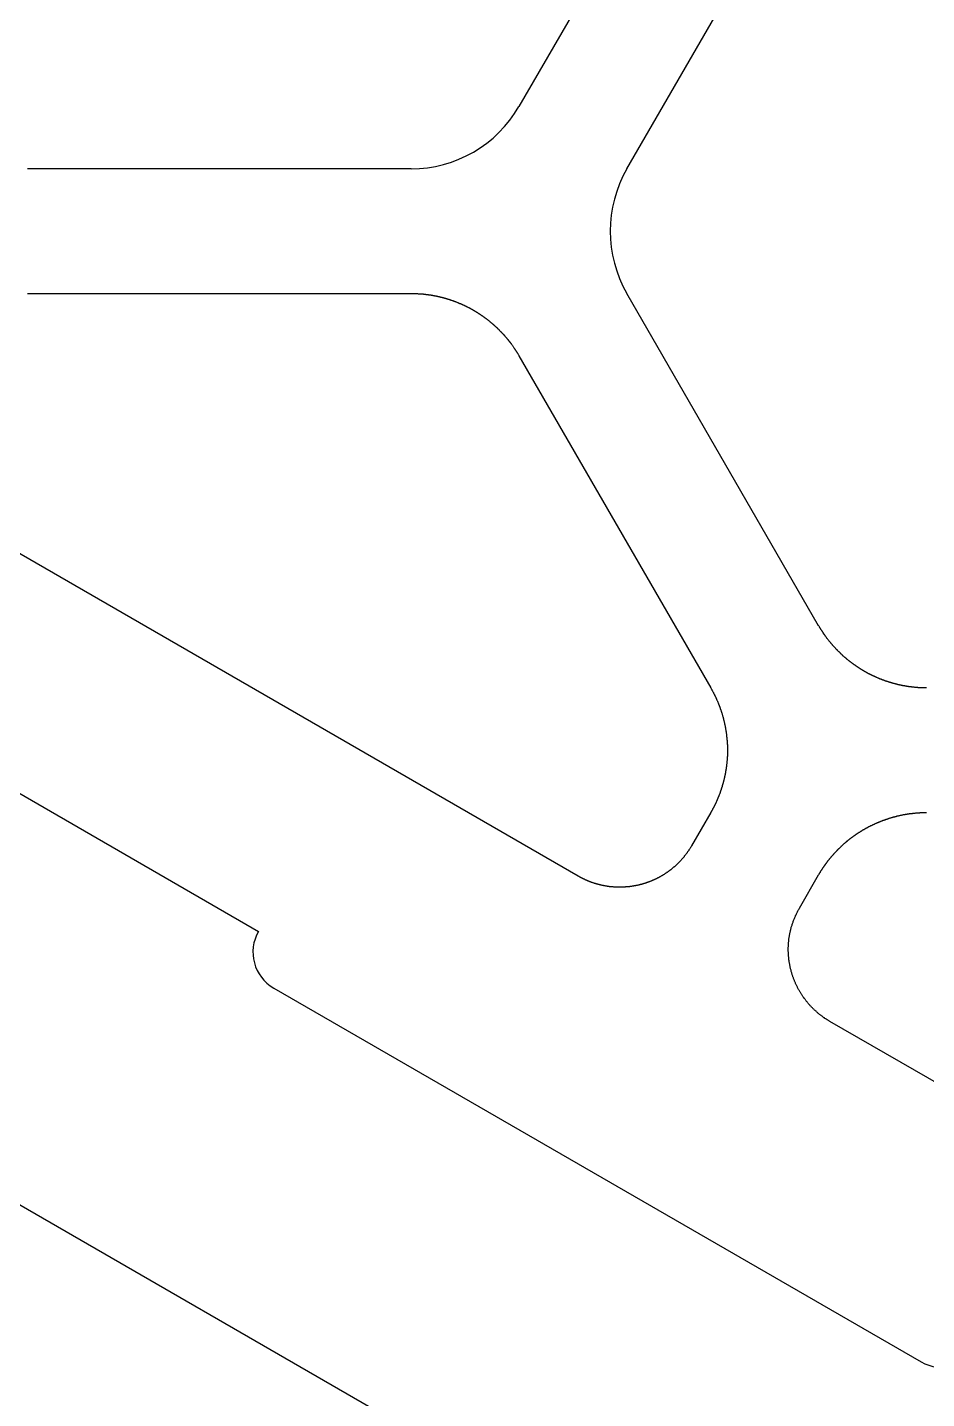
# Model space of a CAD drawing. Extents: x 442 to 745, y 5 to 355.
# Drawn here: x 685.92 to 694.83, y 257.6 to 271.19 of the extents above; entities that cross this region are included whole.
import ezdxf

# ---------------------------------------------------------------- set-up
doc = ezdxf.new("R2010")
doc.units = 0
doc.layers.add('VISIBLE__ANSI_', color=7, linetype='CONTINUOUS')

msp = doc.modelspace()

# ---------------------------------------------------------------- linework, layer by layer
at = {"layer": 'VISIBLE__ANSI_'}
for p, q in [((692.692, 273.703), (690.79, 270.409)), ((691.86, 269.792), (693.761, 273.086)), ((689.72, 269.792), (685.916, 269.792)), ((685.916, 268.556), (689.72, 268.556)), ((693.761, 265.262), (691.86, 268.556)), ((690.79, 267.939), (692.692, 264.645)), ((691.376, 262.779), (684.958, 266.484)), ((682.395, 265.587), (688.208, 262.231)), ((692.692, 263.409), (692.501, 263.08)), ((693.571, 262.462), (693.761, 262.792)), ((690.757, 256.678), (680.523, 262.587)), ((688.358, 261.668), (694.777, 257.963)), ((696.939, 259.567), (693.873, 261.337))]:
    msp.add_line(p, q, dxfattribs=at)
for points in [[(689.72, 268.556, 0), (689.724, 268.556, 0), (689.728, 268.556, 0), (689.732, 268.556, 0), (689.736, 268.556, 0), (689.74, 268.556, 0), (689.744, 268.556, 0), (689.749, 268.556, 0), (689.753, 268.556, 0), (689.757, 268.556, 0), (689.761, 268.556, 0), (689.765, 268.555, 0), (689.769, 268.555, 0), (689.773, 268.555, 0), (689.777, 268.555, 0), (689.781, 268.555, 0), (689.785, 268.555, 0), (689.79, 268.554, 0), (689.794, 268.554, 0), (689.798, 268.554, 0), (689.802, 268.554, 0), (689.806, 268.553, 0), (689.81, 268.553, 0), (689.814, 268.553, 0), (689.818, 268.552, 0), (689.822, 268.552, 0), (689.826, 268.552, 0), (689.831, 268.551, 0), (689.835, 268.551, 0), (689.839, 268.551, 0), (689.843, 268.55, 0), (689.847, 268.55, 0), (689.851, 268.549, 0), (689.855, 268.549, 0), (689.859, 268.548, 0), (689.863, 268.548, 0), (689.867, 268.547, 0), (689.871, 268.547, 0), (689.875, 268.546, 0), (689.88, 268.546, 0), (689.884, 268.545, 0), (689.888, 268.545, 0), (689.892, 268.544, 0), (689.896, 268.544, 0), (689.9, 268.543, 0), (689.904, 268.543, 0), (689.908, 268.542, 0), (689.912, 268.541, 0), (689.916, 268.541, 0), (689.92, 268.54, 0), (689.924, 268.539, 0), (689.928, 268.539, 0), (689.932, 268.538, 0), (689.936, 268.537, 0), (689.94, 268.536, 0), (689.945, 268.536, 0), (689.949, 268.535, 0), (689.953, 268.534, 0), (689.957, 268.533, 0), (689.961, 268.533, 0), (689.965, 268.532, 0), (689.969, 268.531, 0), (689.973, 268.53, 0), (689.977, 268.529, 0), (689.981, 268.528, 0), (689.985, 268.527, 0), (689.989, 268.527, 0), (689.993, 268.526, 0), (689.997, 268.525, 0), (690.001, 268.524, 0), (690.005, 268.523, 0), (690.009, 268.522, 0), (690.013, 268.521, 0), (690.017, 268.52, 0), (690.021, 268.519, 0), (690.025, 268.518, 0), (690.029, 268.517, 0), (690.033, 268.516, 0), (690.037, 268.515, 0), (690.04, 268.514, 0), (690.044, 268.513, 0), (690.048, 268.512, 0), (690.052, 268.51, 0), (690.056, 268.509, 0), (690.06, 268.508, 0), (690.064, 268.507, 0), (690.068, 268.506, 0), (690.072, 268.505, 0), (690.076, 268.504, 0), (690.08, 268.502, 0), (690.084, 268.501, 0), (690.088, 268.5, 0), (690.091, 268.499, 0), (690.095, 268.498, 0), (690.099, 268.496, 0), (690.103, 268.495, 0), (690.107, 268.494, 0), (690.111, 268.492, 0), (690.115, 268.491, 0), (690.118, 268.49, 0), (690.122, 268.489, 0), (690.126, 268.487, 0), (690.13, 268.486, 0), (690.134, 268.485, 0), (690.138, 268.483, 0), (690.141, 268.482, 0), (690.145, 268.48, 0), (690.149, 268.479, 0), (690.153, 268.478, 0), (690.157, 268.476, 0), (690.16, 268.475, 0), (690.164, 268.473, 0), (690.168, 268.472, 0), (690.172, 268.47, 0), (690.175, 268.469, 0), (690.179, 268.467, 0), (690.183, 268.466, 0), (690.187, 268.464, 0), (690.19, 268.463, 0), (690.194, 268.461, 0), (690.198, 268.46, 0), (690.201, 268.458, 0), (690.205, 268.457, 0), (690.209, 268.455, 0), (690.213, 268.454, 0), (690.216, 268.452, 0), (690.22, 268.45, 0), (690.224, 268.449, 0), (690.227, 268.447, 0), (690.231, 268.446, 0), (690.234, 268.444, 0), (690.238, 268.442, 0), (690.242, 268.441, 0), (690.245, 268.439, 0), (690.249, 268.437, 0), (690.252, 268.435, 0), (690.256, 268.434, 0), (690.26, 268.432, 0), (690.263, 268.43, 0), (690.267, 268.429, 0), (690.27, 268.427, 0), (690.274, 268.425, 0), (690.277, 268.423, 0), (690.281, 268.422, 0), (690.284, 268.42, 0), (690.288, 268.418, 0), (690.291, 268.416, 0), (690.295, 268.414, 0), (690.298, 268.413, 0), (690.302, 268.411, 0), (690.305, 268.409, 0), (690.309, 268.407, 0), (690.312, 268.405, 0), (690.316, 268.403, 0), (690.319, 268.401, 0), (690.322, 268.399, 0), (690.326, 268.398, 0), (690.329, 268.396, 0), (690.333, 268.394, 0), (690.336, 268.392, 0), (690.339, 268.39, 0), (690.343, 268.388, 0), (690.346, 268.386, 0), (690.349, 268.384, 0), (690.353, 268.382, 0), (690.356, 268.38, 0), (690.359, 268.378, 0), (690.363, 268.376, 0), (690.366, 268.374, 0), (690.369, 268.372, 0), (690.373, 268.37, 0), (690.376, 268.368, 0), (690.379, 268.366, 0), (690.383, 268.363, 0), (690.386, 268.361, 0), (690.389, 268.359, 0), (690.392, 268.357, 0), (690.396, 268.355, 0), (690.399, 268.353, 0), (690.402, 268.351, 0), (690.406, 268.348, 0), (690.409, 268.346, 0), (690.412, 268.344, 0), (690.416, 268.342, 0), (690.419, 268.339, 0), (690.422, 268.337, 0), (690.425, 268.335, 0), (690.429, 268.333, 0), (690.432, 268.33, 0), (690.435, 268.328, 0), (690.438, 268.326, 0), (690.442, 268.323, 0), (690.445, 268.321, 0), (690.448, 268.319, 0), (690.451, 268.316, 0), (690.454, 268.314, 0), (690.458, 268.312, 0), (690.461, 268.309, 0), (690.464, 268.307, 0), (690.467, 268.304, 0), (690.47, 268.302, 0), (690.474, 268.299, 0), (690.477, 268.297, 0), (690.48, 268.294, 0), (690.483, 268.292, 0), (690.486, 268.289, 0), (690.489, 268.287, 0), (690.493, 268.284, 0), (690.496, 268.282, 0), (690.499, 268.279, 0), (690.502, 268.277, 0), (690.505, 268.274, 0), (690.508, 268.272, 0), (690.511, 268.269, 0), (690.514, 268.266, 0), (690.518, 268.264, 0), (690.521, 268.261, 0), (690.524, 268.259, 0), (690.527, 268.256, 0), (690.53, 268.253, 0), (690.533, 268.251, 0), (690.536, 268.248, 0), (690.539, 268.245, 0), (690.542, 268.243, 0), (690.545, 268.24, 0), (690.548, 268.237, 0), (690.551, 268.234, 0), (690.554, 268.232, 0), (690.557, 268.229, 0), (690.56, 268.226, 0), (690.563, 268.223, 0), (690.566, 268.221, 0), (690.569, 268.218, 0), (690.572, 268.215, 0), (690.575, 268.212, 0), (690.578, 268.209, 0), (690.581, 268.206, 0), (690.584, 268.204, 0), (690.587, 268.201, 0), (690.59, 268.198, 0), (690.593, 268.195, 0), (690.595, 268.192, 0), (690.598, 268.189, 0), (690.601, 268.186, 0), (690.604, 268.183, 0), (690.607, 268.18, 0), (690.61, 268.177, 0), (690.613, 268.175, 0), (690.615, 268.172, 0), (690.618, 268.169, 0), (690.621, 268.166, 0), (690.624, 268.163, 0), (690.627, 268.16, 0), (690.63, 268.157, 0), (690.632, 268.154, 0), (690.635, 268.151, 0), (690.638, 268.148, 0), (690.641, 268.144, 0), (690.643, 268.141, 0), (690.646, 268.138, 0), (690.649, 268.135, 0), (690.651, 268.132, 0), (690.654, 268.129, 0), (690.657, 268.126, 0), (690.66, 268.123, 0), (690.662, 268.12, 0), (690.665, 268.117, 0), (690.668, 268.113, 0), (690.67, 268.11, 0), (690.673, 268.107, 0), (690.675, 268.104, 0), (690.678, 268.101, 0), (690.681, 268.098, 0), (690.683, 268.094, 0), (690.686, 268.091, 0), (690.688, 268.088, 0), (690.691, 268.085, 0), (690.693, 268.081, 0), (690.696, 268.078, 0), (690.698, 268.075, 0), (690.701, 268.072, 0), (690.703, 268.068, 0), (690.706, 268.065, 0), (690.708, 268.062, 0), (690.711, 268.059, 0), (690.713, 268.055, 0), (690.716, 268.052, 0), (690.718, 268.049, 0), (690.721, 268.045, 0), (690.723, 268.042, 0), (690.725, 268.039, 0), (690.728, 268.035, 0), (690.73, 268.032, 0), (690.732, 268.029, 0), (690.735, 268.025, 0), (690.737, 268.022, 0), (690.739, 268.018, 0), (690.742, 268.015, 0), (690.744, 268.012, 0), (690.746, 268.008, 0), (690.749, 268.005, 0), (690.751, 268.001, 0), (690.753, 267.998, 0), (690.755, 267.995, 0), (690.758, 267.991, 0), (690.76, 267.988, 0), (690.762, 267.984, 0), (690.764, 267.981, 0), (690.766, 267.977, 0), (690.769, 267.974, 0), (690.771, 267.97, 0), (690.773, 267.967, 0), (690.775, 267.963, 0), (690.777, 267.96, 0), (690.779, 267.956, 0), (690.781, 267.953, 0), (690.784, 267.949, 0), (690.786, 267.946, 0), (690.788, 267.942, 0), (690.79, 267.939, 0)], [(694.831, 264.645, 0), (694.827, 264.645, 0), (694.823, 264.645, 0), (694.819, 264.645, 0), (694.815, 264.645, 0), (694.811, 264.645, 0), (694.807, 264.645, 0), (694.803, 264.645, 0), (694.798, 264.645, 0), (694.794, 264.645, 0), (694.79, 264.645, 0), (694.786, 264.645, 0), (694.782, 264.646, 0), (694.778, 264.646, 0), (694.774, 264.646, 0), (694.77, 264.646, 0), (694.766, 264.646, 0), (694.762, 264.647, 0), (694.758, 264.647, 0), (694.754, 264.647, 0), (694.749, 264.647, 0), (694.745, 264.648, 0), (694.741, 264.648, 0), (694.737, 264.648, 0), (694.733, 264.648, 0), (694.729, 264.649, 0), (694.725, 264.649, 0), (694.721, 264.65, 0), (694.717, 264.65, 0), (694.713, 264.65, 0), (694.709, 264.651, 0), (694.705, 264.651, 0), (694.7, 264.652, 0), (694.696, 264.652, 0), (694.692, 264.652, 0), (694.688, 264.653, 0), (694.684, 264.653, 0), (694.68, 264.654, 0), (694.676, 264.654, 0), (694.672, 264.655, 0), (694.668, 264.655, 0), (694.664, 264.656, 0), (694.66, 264.657, 0), (694.656, 264.657, 0), (694.652, 264.658, 0), (694.648, 264.658, 0), (694.644, 264.659, 0), (694.639, 264.66, 0), (694.635, 264.66, 0), (694.631, 264.661, 0), (694.627, 264.662, 0), (694.623, 264.662, 0), (694.619, 264.663, 0), (694.615, 264.664, 0), (694.611, 264.664, 0), (694.607, 264.665, 0), (694.603, 264.666, 0), (694.599, 264.667, 0), (694.595, 264.667, 0), (694.591, 264.668, 0), (694.587, 264.669, 0), (694.583, 264.67, 0), (694.579, 264.671, 0), (694.575, 264.672, 0), (694.571, 264.672, 0), (694.567, 264.673, 0), (694.563, 264.674, 0), (694.559, 264.675, 0), (694.555, 264.676, 0), (694.551, 264.677, 0), (694.547, 264.678, 0), (694.543, 264.679, 0), (694.539, 264.68, 0), (694.535, 264.681, 0), (694.531, 264.682, 0), (694.527, 264.683, 0), (694.523, 264.684, 0), (694.519, 264.685, 0), (694.515, 264.686, 0), (694.511, 264.687, 0), (694.507, 264.688, 0), (694.503, 264.689, 0), (694.499, 264.69, 0), (694.495, 264.691, 0), (694.491, 264.692, 0), (694.488, 264.694, 0), (694.484, 264.695, 0), (694.48, 264.696, 0), (694.476, 264.697, 0), (694.472, 264.698, 0), (694.468, 264.699, 0), (694.464, 264.701, 0), (694.46, 264.702, 0), (694.456, 264.703, 0), (694.452, 264.704, 0), (694.449, 264.706, 0), (694.445, 264.707, 0), (694.441, 264.708, 0), (694.437, 264.709, 0), (694.433, 264.711, 0), (694.429, 264.712, 0), (694.425, 264.713, 0), (694.422, 264.715, 0), (694.418, 264.716, 0), (694.414, 264.718, 0), (694.41, 264.719, 0), (694.406, 264.72, 0), (694.403, 264.722, 0), (694.399, 264.723, 0), (694.395, 264.724, 0), (694.391, 264.726, 0), (694.387, 264.727, 0), (694.384, 264.729, 0), (694.38, 264.73, 0), (694.376, 264.732, 0), (694.372, 264.733, 0), (694.369, 264.735, 0), (694.365, 264.736, 0), (694.361, 264.738, 0), (694.357, 264.739, 0), (694.354, 264.741, 0), (694.35, 264.742, 0), (694.346, 264.744, 0), (694.343, 264.746, 0), (694.339, 264.747, 0), (694.335, 264.749, 0), (694.332, 264.75, 0), (694.328, 264.752, 0), (694.324, 264.754, 0), (694.321, 264.755, 0), (694.317, 264.757, 0), (694.313, 264.759, 0), (694.31, 264.76, 0), (694.306, 264.762, 0), (694.302, 264.764, 0), (694.299, 264.765, 0), (694.295, 264.767, 0), (694.292, 264.769, 0), (694.288, 264.77, 0), (694.285, 264.772, 0), (694.281, 264.774, 0), (694.277, 264.776, 0), (694.274, 264.777, 0), (694.27, 264.779, 0), (694.267, 264.781, 0), (694.263, 264.783, 0), (694.26, 264.785, 0), (694.256, 264.786, 0), (694.253, 264.788, 0), (694.249, 264.79, 0), (694.246, 264.792, 0), (694.242, 264.794, 0), (694.239, 264.796, 0), (694.236, 264.798, 0), (694.232, 264.8, 0), (694.229, 264.801, 0), (694.225, 264.803, 0), (694.222, 264.805, 0), (694.219, 264.807, 0), (694.215, 264.809, 0), (694.212, 264.811, 0), (694.208, 264.813, 0), (694.205, 264.815, 0), (694.202, 264.817, 0), (694.198, 264.819, 0), (694.195, 264.821, 0), (694.192, 264.823, 0), (694.188, 264.825, 0), (694.185, 264.827, 0), (694.182, 264.829, 0), (694.178, 264.831, 0), (694.175, 264.833, 0), (694.172, 264.835, 0), (694.168, 264.838, 0), (694.165, 264.84, 0), (694.162, 264.842, 0), (694.158, 264.844, 0), (694.155, 264.846, 0), (694.152, 264.848, 0), (694.148, 264.851, 0), (694.145, 264.853, 0), (694.142, 264.855, 0), (694.139, 264.857, 0), (694.135, 264.859, 0), (694.132, 264.862, 0), (694.129, 264.864, 0), (694.125, 264.866, 0), (694.122, 264.869, 0), (694.119, 264.871, 0), (694.116, 264.873, 0), (694.112, 264.875, 0), (694.109, 264.878, 0), (694.106, 264.88, 0), (694.103, 264.883, 0), (694.099, 264.885, 0), (694.096, 264.887, 0), (694.093, 264.89, 0), (694.09, 264.892, 0), (694.087, 264.894, 0), (694.083, 264.897, 0), (694.08, 264.899, 0), (694.077, 264.902, 0), (694.074, 264.904, 0), (694.071, 264.907, 0), (694.067, 264.909, 0), (694.064, 264.912, 0), (694.061, 264.914, 0), (694.058, 264.917, 0), (694.055, 264.919, 0), (694.052, 264.922, 0), (694.049, 264.924, 0), (694.045, 264.927, 0), (694.042, 264.93, 0), (694.039, 264.932, 0), (694.036, 264.935, 0), (694.033, 264.937, 0), (694.03, 264.94, 0), (694.027, 264.943, 0), (694.024, 264.945, 0), (694.021, 264.948, 0), (694.018, 264.951, 0), (694.015, 264.953, 0), (694.012, 264.956, 0), (694.009, 264.959, 0), (694.005, 264.961, 0), (694.002, 264.964, 0), (693.999, 264.967, 0), (693.996, 264.97, 0), (693.993, 264.972, 0), (693.99, 264.975, 0), (693.987, 264.978, 0), (693.984, 264.981, 0), (693.981, 264.984, 0), (693.979, 264.986, 0), (693.976, 264.989, 0), (693.973, 264.992, 0), (693.97, 264.995, 0), (693.967, 264.998, 0), (693.964, 265.001, 0), (693.961, 265.003, 0), (693.958, 265.006, 0), (693.955, 265.009, 0), (693.952, 265.012, 0), (693.949, 265.015, 0), (693.947, 265.018, 0), (693.944, 265.021, 0), (693.941, 265.024, 0), (693.938, 265.027, 0), (693.935, 265.03, 0), (693.932, 265.033, 0), (693.93, 265.036, 0), (693.927, 265.039, 0), (693.924, 265.042, 0), (693.921, 265.045, 0), (693.918, 265.048, 0), (693.916, 265.051, 0), (693.913, 265.054, 0), (693.91, 265.057, 0), (693.907, 265.06, 0), (693.905, 265.063, 0), (693.902, 265.066, 0), (693.899, 265.069, 0), (693.897, 265.072, 0), (693.894, 265.075, 0), (693.891, 265.078, 0), (693.888, 265.082, 0), (693.886, 265.085, 0), (693.883, 265.088, 0), (693.881, 265.091, 0), (693.878, 265.094, 0), (693.875, 265.097, 0), (693.873, 265.101, 0), (693.87, 265.104, 0), (693.868, 265.107, 0), (693.865, 265.11, 0), (693.862, 265.113, 0), (693.86, 265.117, 0), (693.857, 265.12, 0), (693.855, 265.123, 0), (693.852, 265.126, 0), (693.85, 265.13, 0), (693.847, 265.133, 0), (693.845, 265.136, 0), (693.842, 265.139, 0), (693.84, 265.143, 0), (693.838, 265.146, 0), (693.835, 265.149, 0), (693.833, 265.153, 0), (693.83, 265.156, 0), (693.828, 265.159, 0), (693.825, 265.163, 0), (693.823, 265.166, 0), (693.821, 265.169, 0), (693.818, 265.173, 0), (693.816, 265.176, 0), (693.814, 265.179, 0), (693.811, 265.183, 0), (693.809, 265.186, 0), (693.807, 265.189, 0), (693.805, 265.193, 0), (693.802, 265.196, 0), (693.8, 265.2, 0), (693.798, 265.203, 0), (693.795, 265.207, 0), (693.793, 265.21, 0), (693.791, 265.213, 0), (693.789, 265.217, 0), (693.787, 265.22, 0), (693.784, 265.224, 0), (693.782, 265.227, 0), (693.78, 265.231, 0), (693.778, 265.234, 0), (693.776, 265.238, 0), (693.774, 265.241, 0), (693.772, 265.245, 0), (693.77, 265.248, 0), (693.768, 265.252, 0), (693.765, 265.255, 0), (693.763, 265.259, 0), (693.761, 265.262, 0)], [(692.692, 264.645, 0), (692.694, 264.64, 0), (692.696, 264.636, 0), (692.699, 264.632, 0), (692.701, 264.628, 0), (692.703, 264.624, 0), (692.706, 264.62, 0), (692.708, 264.615, 0), (692.71, 264.611, 0), (692.712, 264.607, 0), (692.715, 264.603, 0), (692.717, 264.599, 0), (692.719, 264.594, 0), (692.721, 264.59, 0), (692.723, 264.586, 0), (692.725, 264.582, 0), (692.728, 264.578, 0), (692.73, 264.573, 0), (692.732, 264.569, 0), (692.734, 264.565, 0), (692.736, 264.561, 0), (692.738, 264.557, 0), (692.74, 264.552, 0), (692.742, 264.548, 0), (692.744, 264.544, 0), (692.746, 264.54, 0), (692.747, 264.536, 0), (692.749, 264.531, 0), (692.751, 264.527, 0), (692.753, 264.523, 0), (692.755, 264.519, 0), (692.757, 264.515, 0), (692.759, 264.51, 0), (692.76, 264.506, 0), (692.762, 264.502, 0), (692.764, 264.498, 0), (692.766, 264.494, 0), (692.767, 264.489, 0), (692.769, 264.485, 0), (692.771, 264.481, 0), (692.772, 264.477, 0), (692.774, 264.473, 0), (692.775, 264.468, 0), (692.777, 264.464, 0), (692.779, 264.46, 0), (692.78, 264.456, 0), (692.782, 264.452, 0), (692.783, 264.448, 0), (692.785, 264.444, 0), (692.786, 264.439, 0), (692.788, 264.435, 0), (692.789, 264.431, 0), (692.791, 264.427, 0), (692.792, 264.423, 0), (692.793, 264.418, 0), (692.795, 264.414, 0), (692.796, 264.41, 0), (692.797, 264.406, 0), (692.799, 264.402, 0), (692.8, 264.397, 0), (692.801, 264.393, 0), (692.803, 264.389, 0), (692.804, 264.385, 0), (692.805, 264.38, 0), (692.807, 264.376, 0), (692.808, 264.372, 0), (692.809, 264.368, 0), (692.81, 264.363, 0), (692.811, 264.359, 0), (692.813, 264.355, 0), (692.814, 264.351, 0), (692.815, 264.346, 0), (692.816, 264.342, 0), (692.817, 264.338, 0), (692.818, 264.334, 0), (692.819, 264.329, 0), (692.82, 264.325, 0), (692.821, 264.321, 0), (692.822, 264.317, 0), (692.823, 264.312, 0), (692.824, 264.308, 0), (692.825, 264.304, 0), (692.826, 264.299, 0), (692.827, 264.295, 0), (692.828, 264.291, 0), (692.829, 264.286, 0), (692.83, 264.282, 0), (692.831, 264.278, 0), (692.832, 264.274, 0), (692.833, 264.269, 0), (692.834, 264.265, 0), (692.834, 264.261, 0), (692.835, 264.256, 0), (692.836, 264.252, 0), (692.837, 264.248, 0), (692.838, 264.243, 0), (692.838, 264.239, 0), (692.839, 264.235, 0), (692.84, 264.23, 0), (692.841, 264.226, 0), (692.841, 264.222, 0), (692.842, 264.217, 0), (692.843, 264.213, 0), (692.843, 264.209, 0), (692.844, 264.204, 0), (692.844, 264.2, 0), (692.845, 264.196, 0), (692.846, 264.191, 0), (692.846, 264.187, 0), (692.847, 264.183, 0), (692.847, 264.178, 0), (692.848, 264.174, 0), (692.848, 264.17, 0), (692.849, 264.166, 0), (692.849, 264.161, 0), (692.85, 264.157, 0), (692.85, 264.153, 0), (692.851, 264.148, 0), (692.851, 264.144, 0), (692.852, 264.14, 0), (692.852, 264.135, 0), (692.852, 264.131, 0), (692.853, 264.127, 0), (692.853, 264.122, 0), (692.853, 264.118, 0), (692.854, 264.114, 0), (692.854, 264.109, 0), (692.854, 264.105, 0), (692.855, 264.101, 0), (692.855, 264.097, 0), (692.855, 264.092, 0), (692.855, 264.088, 0), (692.856, 264.084, 0), (692.856, 264.079, 0), (692.856, 264.075, 0), (692.856, 264.071, 0), (692.856, 264.067, 0), (692.856, 264.062, 0), (692.857, 264.058, 0), (692.857, 264.054, 0), (692.857, 264.05, 0), (692.857, 264.045, 0), (692.857, 264.041, 0), (692.857, 264.037, 0), (692.857, 264.032, 0), (692.857, 264.028, 0), (692.857, 264.024, 0), (692.857, 264.02, 0), (692.857, 264.016, 0), (692.857, 264.011, 0), (692.857, 264.007, 0), (692.857, 264.003, 0), (692.857, 263.999, 0), (692.857, 263.994, 0), (692.856, 263.99, 0), (692.856, 263.986, 0), (692.856, 263.982, 0), (692.856, 263.978, 0), (692.856, 263.973, 0), (692.856, 263.969, 0), (692.856, 263.965, 0), (692.855, 263.961, 0), (692.855, 263.957, 0), (692.855, 263.953, 0), (692.855, 263.949, 0), (692.854, 263.944, 0), (692.854, 263.94, 0), (692.854, 263.936, 0), (692.853, 263.932, 0), (692.853, 263.928, 0), (692.853, 263.924, 0), (692.852, 263.92, 0), (692.852, 263.916, 0), (692.852, 263.911, 0), (692.851, 263.907, 0), (692.851, 263.903, 0), (692.85, 263.899, 0), (692.85, 263.895, 0), (692.85, 263.891, 0), (692.849, 263.887, 0), (692.849, 263.883, 0), (692.848, 263.879, 0), (692.848, 263.875, 0), (692.847, 263.871, 0), (692.847, 263.867, 0), (692.846, 263.863, 0), (692.845, 263.859, 0), (692.845, 263.855, 0), (692.844, 263.851, 0), (692.844, 263.847, 0), (692.843, 263.843, 0), (692.843, 263.839, 0), (692.842, 263.835, 0), (692.841, 263.831, 0), (692.841, 263.827, 0), (692.84, 263.823, 0), (692.839, 263.819, 0), (692.839, 263.815, 0), (692.838, 263.811, 0), (692.837, 263.807, 0), (692.836, 263.804, 0), (692.836, 263.8, 0), (692.835, 263.796, 0), (692.834, 263.792, 0), (692.834, 263.788, 0), (692.833, 263.784, 0), (692.832, 263.78, 0), (692.831, 263.776, 0), (692.83, 263.773, 0), (692.83, 263.769, 0), (692.829, 263.765, 0), (692.828, 263.761, 0), (692.827, 263.757, 0), (692.826, 263.754, 0), (692.825, 263.75, 0), (692.824, 263.746, 0), (692.824, 263.742, 0), (692.823, 263.739, 0), (692.822, 263.735, 0), (692.821, 263.731, 0), (692.82, 263.727, 0), (692.819, 263.724, 0), (692.818, 263.72, 0), (692.817, 263.716, 0), (692.816, 263.712, 0), (692.815, 263.709, 0), (692.814, 263.705, 0), (692.813, 263.701, 0), (692.812, 263.698, 0), (692.811, 263.694, 0), (692.81, 263.691, 0), (692.809, 263.687, 0), (692.808, 263.683, 0), (692.807, 263.68, 0), (692.806, 263.676, 0), (692.805, 263.673, 0), (692.804, 263.669, 0), (692.803, 263.665, 0), (692.802, 263.662, 0), (692.801, 263.658, 0), (692.799, 263.655, 0), (692.798, 263.651, 0), (692.797, 263.648, 0), (692.796, 263.644, 0), (692.795, 263.641, 0), (692.794, 263.637, 0), (692.793, 263.634, 0), (692.792, 263.63, 0), (692.79, 263.627, 0), (692.789, 263.623, 0), (692.788, 263.62, 0), (692.787, 263.617, 0), (692.786, 263.613, 0), (692.784, 263.61, 0), (692.783, 263.606, 0), (692.782, 263.603, 0), (692.781, 263.6, 0), (692.78, 263.596, 0), (692.778, 263.593, 0), (692.777, 263.59, 0), (692.776, 263.586, 0), (692.775, 263.583, 0), (692.773, 263.58, 0), (692.772, 263.577, 0), (692.771, 263.573, 0), (692.769, 263.57, 0), (692.768, 263.567, 0), (692.767, 263.564, 0), (692.766, 263.56, 0), (692.764, 263.557, 0), (692.763, 263.554, 0), (692.762, 263.551, 0), (692.76, 263.548, 0), (692.759, 263.544, 0), (692.758, 263.541, 0), (692.756, 263.538, 0), (692.755, 263.535, 0), (692.754, 263.532, 0), (692.752, 263.529, 0), (692.751, 263.526, 0), (692.749, 263.523, 0), (692.748, 263.52, 0), (692.747, 263.517, 0), (692.745, 263.513, 0), (692.744, 263.51, 0), (692.742, 263.507, 0), (692.741, 263.504, 0), (692.74, 263.501, 0), (692.738, 263.498, 0), (692.737, 263.495, 0), (692.735, 263.492, 0), (692.734, 263.489, 0), (692.733, 263.486, 0), (692.731, 263.483, 0), (692.73, 263.48, 0), (692.728, 263.478, 0), (692.727, 263.475, 0), (692.725, 263.472, 0), (692.724, 263.469, 0), (692.722, 263.466, 0), (692.721, 263.463, 0), (692.719, 263.46, 0), (692.718, 263.457, 0), (692.716, 263.454, 0), (692.715, 263.451, 0), (692.713, 263.449, 0), (692.712, 263.446, 0), (692.71, 263.443, 0), (692.709, 263.44, 0), (692.707, 263.437, 0), (692.706, 263.434, 0), (692.704, 263.432, 0), (692.703, 263.429, 0), (692.701, 263.426, 0), (692.699, 263.423, 0), (692.698, 263.42, 0), (692.696, 263.418, 0), (692.695, 263.415, 0), (692.693, 263.412, 0), (692.692, 263.409, 0)], [(693.761, 262.792, 0), (693.763, 262.794, 0), (693.765, 262.797, 0), (693.766, 262.8, 0), (693.768, 262.803, 0), (693.769, 262.805, 0), (693.771, 262.808, 0), (693.773, 262.811, 0), (693.774, 262.814, 0), (693.776, 262.816, 0), (693.778, 262.819, 0), (693.779, 262.822, 0), (693.781, 262.825, 0), (693.783, 262.827, 0), (693.784, 262.83, 0), (693.786, 262.833, 0), (693.788, 262.836, 0), (693.79, 262.838, 0), (693.791, 262.841, 0), (693.793, 262.844, 0), (693.795, 262.847, 0), (693.797, 262.849, 0), (693.799, 262.852, 0), (693.8, 262.855, 0), (693.802, 262.857, 0), (693.804, 262.86, 0), (693.806, 262.863, 0), (693.808, 262.866, 0), (693.809, 262.868, 0), (693.811, 262.871, 0), (693.813, 262.874, 0), (693.815, 262.877, 0), (693.817, 262.879, 0), (693.819, 262.882, 0), (693.821, 262.885, 0), (693.823, 262.888, 0), (693.825, 262.89, 0), (693.827, 262.893, 0), (693.829, 262.896, 0), (693.831, 262.898, 0), (693.833, 262.901, 0), (693.835, 262.904, 0), (693.837, 262.907, 0), (693.839, 262.909, 0), (693.841, 262.912, 0), (693.843, 262.915, 0), (693.845, 262.918, 0), (693.847, 262.92, 0), (693.849, 262.923, 0), (693.851, 262.926, 0), (693.853, 262.929, 0), (693.855, 262.931, 0), (693.857, 262.934, 0), (693.859, 262.937, 0), (693.862, 262.939, 0), (693.864, 262.942, 0), (693.866, 262.945, 0), (693.868, 262.948, 0), (693.87, 262.95, 0), (693.873, 262.953, 0), (693.875, 262.956, 0), (693.877, 262.959, 0), (693.879, 262.961, 0), (693.882, 262.964, 0), (693.884, 262.967, 0), (693.886, 262.97, 0), (693.889, 262.972, 0), (693.891, 262.975, 0), (693.893, 262.978, 0), (693.896, 262.981, 0), (693.898, 262.983, 0), (693.9, 262.986, 0), (693.903, 262.989, 0), (693.905, 262.991, 0), (693.908, 262.994, 0), (693.91, 262.997, 0), (693.913, 263, 0), (693.915, 263.002, 0), (693.917, 263.005, 0), (693.92, 263.008, 0), (693.922, 263.011, 0), (693.925, 263.013, 0), (693.928, 263.016, 0), (693.93, 263.019, 0), (693.933, 263.021, 0), (693.935, 263.024, 0), (693.938, 263.027, 0), (693.94, 263.03, 0), (693.943, 263.032, 0), (693.946, 263.035, 0), (693.948, 263.038, 0), (693.951, 263.04, 0), (693.954, 263.043, 0), (693.956, 263.046, 0), (693.959, 263.048, 0), (693.962, 263.051, 0), (693.964, 263.054, 0), (693.967, 263.056, 0), (693.97, 263.059, 0), (693.973, 263.062, 0), (693.975, 263.064, 0), (693.978, 263.067, 0), (693.981, 263.07, 0), (693.984, 263.072, 0), (693.987, 263.075, 0), (693.989, 263.078, 0), (693.992, 263.08, 0), (693.995, 263.083, 0), (693.998, 263.086, 0), (694.001, 263.088, 0), (694.004, 263.091, 0), (694.007, 263.094, 0), (694.009, 263.096, 0), (694.012, 263.099, 0), (694.015, 263.101, 0), (694.018, 263.104, 0), (694.021, 263.107, 0), (694.024, 263.109, 0), (694.027, 263.112, 0), (694.03, 263.114, 0), (694.033, 263.117, 0), (694.036, 263.119, 0), (694.039, 263.122, 0), (694.042, 263.125, 0), (694.045, 263.127, 0), (694.049, 263.13, 0), (694.052, 263.132, 0), (694.055, 263.135, 0), (694.058, 263.137, 0), (694.061, 263.14, 0), (694.064, 263.142, 0), (694.067, 263.145, 0), (694.07, 263.147, 0), (694.074, 263.15, 0), (694.077, 263.152, 0), (694.08, 263.155, 0), (694.083, 263.157, 0), (694.087, 263.16, 0), (694.09, 263.162, 0), (694.093, 263.164, 0), (694.096, 263.167, 0), (694.1, 263.169, 0), (694.103, 263.172, 0), (694.106, 263.174, 0), (694.109, 263.177, 0), (694.113, 263.179, 0), (694.116, 263.181, 0), (694.12, 263.184, 0), (694.123, 263.186, 0), (694.126, 263.188, 0), (694.13, 263.191, 0), (694.133, 263.193, 0), (694.136, 263.195, 0), (694.14, 263.198, 0), (694.143, 263.2, 0), (694.147, 263.202, 0), (694.15, 263.205, 0), (694.154, 263.207, 0), (694.157, 263.209, 0), (694.161, 263.212, 0), (694.164, 263.214, 0), (694.168, 263.216, 0), (694.171, 263.218, 0), (694.175, 263.221, 0), (694.178, 263.223, 0), (694.182, 263.225, 0), (694.186, 263.227, 0), (694.189, 263.229, 0), (694.193, 263.232, 0), (694.196, 263.234, 0), (694.2, 263.236, 0), (694.204, 263.238, 0), (694.207, 263.24, 0), (694.211, 263.242, 0), (694.215, 263.244, 0), (694.218, 263.246, 0), (694.222, 263.249, 0), (694.226, 263.251, 0), (694.229, 263.253, 0), (694.233, 263.255, 0), (694.237, 263.257, 0), (694.241, 263.259, 0), (694.244, 263.261, 0), (694.248, 263.263, 0), (694.252, 263.265, 0), (694.256, 263.267, 0), (694.26, 263.269, 0), (694.263, 263.271, 0), (694.267, 263.273, 0), (694.271, 263.275, 0), (694.275, 263.277, 0), (694.279, 263.279, 0), (694.283, 263.281, 0), (694.286, 263.282, 0), (694.29, 263.284, 0), (694.294, 263.286, 0), (694.298, 263.288, 0), (694.302, 263.29, 0), (694.306, 263.292, 0), (694.31, 263.294, 0), (694.314, 263.295, 0), (694.318, 263.297, 0), (694.322, 263.299, 0), (694.326, 263.301, 0), (694.33, 263.303, 0), (694.334, 263.304, 0), (694.338, 263.306, 0), (694.342, 263.308, 0), (694.346, 263.309, 0), (694.35, 263.311, 0), (694.354, 263.313, 0), (694.358, 263.315, 0), (694.362, 263.316, 0), (694.366, 263.318, 0), (694.37, 263.319, 0), (694.374, 263.321, 0), (694.378, 263.323, 0), (694.382, 263.324, 0), (694.386, 263.326, 0), (694.39, 263.327, 0), (694.394, 263.329, 0), (694.398, 263.331, 0), (694.402, 263.332, 0), (694.406, 263.334, 0), (694.411, 263.335, 0), (694.415, 263.337, 0), (694.419, 263.338, 0), (694.423, 263.34, 0), (694.427, 263.341, 0), (694.431, 263.342, 0), (694.435, 263.344, 0), (694.44, 263.345, 0), (694.444, 263.347, 0), (694.448, 263.348, 0), (694.452, 263.349, 0), (694.456, 263.351, 0), (694.461, 263.352, 0), (694.465, 263.353, 0), (694.469, 263.355, 0), (694.473, 263.356, 0), (694.477, 263.357, 0), (694.482, 263.359, 0), (694.486, 263.36, 0), (694.49, 263.361, 0), (694.494, 263.362, 0), (694.499, 263.363, 0), (694.503, 263.365, 0), (694.507, 263.366, 0), (694.511, 263.367, 0), (694.516, 263.368, 0), (694.52, 263.369, 0), (694.524, 263.37, 0), (694.528, 263.371, 0), (694.533, 263.373, 0), (694.537, 263.374, 0), (694.541, 263.375, 0), (694.546, 263.376, 0), (694.55, 263.377, 0), (694.554, 263.378, 0), (694.558, 263.379, 0), (694.563, 263.38, 0), (694.567, 263.381, 0), (694.571, 263.382, 0), (694.576, 263.383, 0), (694.58, 263.383, 0), (694.584, 263.384, 0), (694.589, 263.385, 0), (694.593, 263.386, 0), (694.597, 263.387, 0), (694.602, 263.388, 0), (694.606, 263.389, 0), (694.61, 263.389, 0), (694.615, 263.39, 0), (694.619, 263.391, 0), (694.623, 263.392, 0), (694.628, 263.392, 0), (694.632, 263.393, 0), (694.637, 263.394, 0), (694.641, 263.395, 0), (694.645, 263.395, 0), (694.65, 263.396, 0), (694.654, 263.397, 0), (694.659, 263.397, 0), (694.663, 263.398, 0), (694.668, 263.398, 0), (694.672, 263.399, 0), (694.677, 263.4, 0), (694.681, 263.4, 0), (694.686, 263.401, 0), (694.69, 263.401, 0), (694.695, 263.402, 0), (694.7, 263.402, 0), (694.704, 263.403, 0), (694.709, 263.403, 0), (694.713, 263.404, 0), (694.718, 263.404, 0), (694.723, 263.405, 0), (694.727, 263.405, 0), (694.732, 263.405, 0), (694.736, 263.406, 0), (694.741, 263.406, 0), (694.746, 263.406, 0), (694.75, 263.407, 0), (694.755, 263.407, 0), (694.76, 263.407, 0), (694.765, 263.407, 0), (694.769, 263.408, 0), (694.774, 263.408, 0), (694.779, 263.408, 0), (694.783, 263.408, 0), (694.788, 263.409, 0), (694.793, 263.409, 0), (694.798, 263.409, 0), (694.802, 263.409, 0), (694.807, 263.409, 0), (694.812, 263.409, 0), (694.817, 263.409, 0), (694.822, 263.409, 0), (694.826, 263.409, 0), (694.831, 263.409, 0)], [(692.501, 263.08, 0), (692.499, 263.076, 0), (692.496, 263.071, 0), (692.494, 263.067, 0), (692.491, 263.063, 0), (692.489, 263.059, 0), (692.486, 263.055, 0), (692.483, 263.05, 0), (692.481, 263.046, 0), (692.478, 263.042, 0), (692.475, 263.038, 0), (692.473, 263.034, 0), (692.47, 263.03, 0), (692.467, 263.026, 0), (692.464, 263.022, 0), (692.462, 263.018, 0), (692.459, 263.014, 0), (692.456, 263.01, 0), (692.453, 263.006, 0), (692.45, 263.002, 0), (692.447, 262.998, 0), (692.444, 262.994, 0), (692.441, 262.99, 0), (692.438, 262.986, 0), (692.435, 262.983, 0), (692.432, 262.979, 0), (692.429, 262.975, 0), (692.426, 262.971, 0), (692.423, 262.968, 0), (692.42, 262.964, 0), (692.417, 262.96, 0), (692.414, 262.956, 0), (692.411, 262.953, 0), (692.407, 262.949, 0), (692.404, 262.946, 0), (692.401, 262.942, 0), (692.398, 262.938, 0), (692.395, 262.935, 0), (692.391, 262.931, 0), (692.388, 262.928, 0), (692.385, 262.924, 0), (692.382, 262.921, 0), (692.378, 262.917, 0), (692.375, 262.914, 0), (692.372, 262.911, 0), (692.368, 262.907, 0), (692.365, 262.904, 0), (692.361, 262.901, 0), (692.358, 262.897, 0), (692.355, 262.894, 0), (692.351, 262.891, 0), (692.348, 262.888, 0), (692.344, 262.884, 0), (692.341, 262.881, 0), (692.337, 262.878, 0), (692.334, 262.875, 0), (692.33, 262.872, 0), (692.327, 262.869, 0), (692.323, 262.866, 0), (692.32, 262.863, 0), (692.316, 262.86, 0), (692.313, 262.857, 0), (692.309, 262.854, 0), (692.305, 262.851, 0), (692.302, 262.848, 0), (692.298, 262.845, 0), (692.295, 262.842, 0), (692.291, 262.84, 0), (692.287, 262.837, 0), (692.284, 262.834, 0), (692.28, 262.831, 0), (692.276, 262.829, 0), (692.273, 262.826, 0), (692.269, 262.823, 0), (692.265, 262.821, 0), (692.262, 262.818, 0), (692.258, 262.815, 0), (692.254, 262.813, 0), (692.251, 262.81, 0), (692.247, 262.808, 0), (692.243, 262.805, 0), (692.239, 262.803, 0), (692.236, 262.8, 0), (692.232, 262.798, 0), (692.228, 262.796, 0), (692.224, 262.793, 0), (692.221, 262.791, 0), (692.217, 262.789, 0), (692.213, 262.786, 0), (692.209, 262.784, 0), (692.206, 262.782, 0), (692.202, 262.78, 0), (692.198, 262.778, 0), (692.194, 262.775, 0), (692.191, 262.773, 0), (692.187, 262.771, 0), (692.183, 262.769, 0), (692.179, 262.767, 0), (692.175, 262.765, 0), (692.172, 262.763, 0), (692.168, 262.761, 0), (692.164, 262.759, 0), (692.16, 262.757, 0), (692.156, 262.755, 0), (692.153, 262.753, 0), (692.149, 262.751, 0), (692.145, 262.75, 0), (692.141, 262.748, 0), (692.137, 262.746, 0), (692.134, 262.744, 0), (692.13, 262.743, 0), (692.126, 262.741, 0), (692.122, 262.739, 0), (692.118, 262.737, 0), (692.115, 262.736, 0), (692.111, 262.734, 0), (692.107, 262.733, 0), (692.103, 262.731, 0), (692.1, 262.729, 0), (692.096, 262.728, 0), (692.092, 262.726, 0), (692.088, 262.725, 0), (692.084, 262.723, 0), (692.081, 262.722, 0), (692.077, 262.721, 0), (692.073, 262.719, 0), (692.069, 262.718, 0), (692.066, 262.716, 0), (692.062, 262.715, 0), (692.058, 262.714, 0), (692.055, 262.713, 0), (692.051, 262.711, 0), (692.047, 262.71, 0), (692.043, 262.709, 0), (692.04, 262.708, 0), (692.036, 262.706, 0), (692.032, 262.705, 0), (692.029, 262.704, 0), (692.025, 262.703, 0), (692.021, 262.702, 0), (692.018, 262.701, 0), (692.014, 262.7, 0), (692.01, 262.699, 0), (692.007, 262.698, 0), (692.003, 262.697, 0), (692, 262.696, 0), (691.996, 262.695, 0), (691.992, 262.694, 0), (691.989, 262.693, 0), (691.985, 262.692, 0), (691.982, 262.691, 0), (691.978, 262.69, 0), (691.974, 262.69, 0), (691.971, 262.689, 0), (691.967, 262.688, 0), (691.963, 262.687, 0), (691.96, 262.686, 0), (691.956, 262.686, 0), (691.952, 262.685, 0), (691.948, 262.684, 0), (691.945, 262.683, 0), (691.941, 262.683, 0), (691.937, 262.682, 0), (691.934, 262.681, 0), (691.93, 262.681, 0), (691.926, 262.68, 0), (691.922, 262.679, 0), (691.919, 262.679, 0), (691.915, 262.678, 0), (691.911, 262.678, 0), (691.907, 262.677, 0), (691.904, 262.677, 0), (691.9, 262.676, 0), (691.896, 262.676, 0), (691.892, 262.675, 0), (691.889, 262.675, 0), (691.885, 262.674, 0), (691.881, 262.674, 0), (691.877, 262.673, 0), (691.873, 262.673, 0), (691.87, 262.672, 0), (691.866, 262.672, 0), (691.862, 262.672, 0), (691.858, 262.671, 0), (691.854, 262.671, 0), (691.851, 262.671, 0), (691.847, 262.671, 0), (691.843, 262.67, 0), (691.839, 262.67, 0), (691.835, 262.67, 0), (691.832, 262.67, 0), (691.828, 262.669, 0), (691.824, 262.669, 0), (691.82, 262.669, 0), (691.816, 262.669, 0), (691.813, 262.669, 0), (691.809, 262.669, 0), (691.805, 262.669, 0), (691.801, 262.669, 0), (691.797, 262.668, 0), (691.793, 262.668, 0), (691.79, 262.668, 0), (691.786, 262.668, 0), (691.782, 262.668, 0), (691.778, 262.668, 0), (691.774, 262.669, 0), (691.771, 262.669, 0), (691.767, 262.669, 0), (691.763, 262.669, 0), (691.759, 262.669, 0), (691.755, 262.669, 0), (691.751, 262.669, 0), (691.748, 262.669, 0), (691.744, 262.67, 0), (691.74, 262.67, 0), (691.736, 262.67, 0), (691.732, 262.67, 0), (691.729, 262.67, 0), (691.725, 262.671, 0), (691.721, 262.671, 0), (691.717, 262.671, 0), (691.713, 262.672, 0), (691.71, 262.672, 0), (691.706, 262.672, 0), (691.702, 262.673, 0), (691.698, 262.673, 0), (691.695, 262.674, 0), (691.691, 262.674, 0), (691.687, 262.674, 0), (691.683, 262.675, 0), (691.68, 262.675, 0), (691.676, 262.676, 0), (691.672, 262.676, 0), (691.668, 262.677, 0), (691.665, 262.678, 0), (691.661, 262.678, 0), (691.657, 262.679, 0), (691.653, 262.679, 0), (691.65, 262.68, 0), (691.646, 262.681, 0), (691.642, 262.681, 0), (691.639, 262.682, 0), (691.635, 262.683, 0), (691.631, 262.683, 0), (691.628, 262.684, 0), (691.624, 262.685, 0), (691.62, 262.686, 0), (691.617, 262.686, 0), (691.613, 262.687, 0), (691.609, 262.688, 0), (691.606, 262.689, 0), (691.602, 262.69, 0), (691.598, 262.691, 0), (691.595, 262.691, 0), (691.591, 262.692, 0), (691.587, 262.693, 0), (691.584, 262.694, 0), (691.58, 262.695, 0), (691.577, 262.696, 0), (691.573, 262.697, 0), (691.57, 262.698, 0), (691.566, 262.699, 0), (691.562, 262.7, 0), (691.559, 262.701, 0), (691.555, 262.702, 0), (691.552, 262.703, 0), (691.548, 262.704, 0), (691.545, 262.705, 0), (691.541, 262.706, 0), (691.538, 262.707, 0), (691.534, 262.709, 0), (691.531, 262.71, 0), (691.527, 262.711, 0), (691.524, 262.712, 0), (691.521, 262.713, 0), (691.517, 262.714, 0), (691.514, 262.716, 0), (691.51, 262.717, 0), (691.507, 262.718, 0), (691.503, 262.719, 0), (691.5, 262.721, 0), (691.497, 262.722, 0), (691.493, 262.723, 0), (691.49, 262.724, 0), (691.487, 262.726, 0), (691.483, 262.727, 0), (691.48, 262.728, 0), (691.477, 262.73, 0), (691.473, 262.731, 0), (691.47, 262.732, 0), (691.467, 262.734, 0), (691.463, 262.735, 0), (691.46, 262.737, 0), (691.457, 262.738, 0), (691.454, 262.739, 0), (691.45, 262.741, 0), (691.447, 262.742, 0), (691.444, 262.744, 0), (691.441, 262.745, 0), (691.438, 262.747, 0), (691.434, 262.748, 0), (691.431, 262.75, 0), (691.428, 262.751, 0), (691.425, 262.753, 0), (691.422, 262.754, 0), (691.419, 262.756, 0), (691.416, 262.757, 0), (691.413, 262.759, 0), (691.409, 262.761, 0), (691.406, 262.762, 0), (691.403, 262.764, 0), (691.4, 262.765, 0), (691.397, 262.767, 0), (691.394, 262.769, 0), (691.391, 262.77, 0), (691.388, 262.772, 0), (691.385, 262.774, 0), (691.382, 262.775, 0), (691.379, 262.777, 0), (691.376, 262.779, 0)], [(693.873, 261.337, 0), (693.868, 261.34, 0), (693.863, 261.343, 0), (693.858, 261.346, 0), (693.853, 261.349, 0), (693.848, 261.352, 0), (693.843, 261.355, 0), (693.838, 261.359, 0), (693.833, 261.362, 0), (693.828, 261.365, 0), (693.823, 261.368, 0), (693.819, 261.372, 0), (693.814, 261.375, 0), (693.809, 261.378, 0), (693.804, 261.382, 0), (693.799, 261.385, 0), (693.795, 261.389, 0), (693.79, 261.392, 0), (693.785, 261.396, 0), (693.781, 261.399, 0), (693.776, 261.403, 0), (693.771, 261.407, 0), (693.767, 261.411, 0), (693.762, 261.414, 0), (693.757, 261.418, 0), (693.753, 261.422, 0), (693.748, 261.426, 0), (693.744, 261.43, 0), (693.739, 261.434, 0), (693.735, 261.438, 0), (693.73, 261.442, 0), (693.726, 261.446, 0), (693.721, 261.45, 0), (693.717, 261.454, 0), (693.713, 261.459, 0), (693.708, 261.463, 0), (693.704, 261.467, 0), (693.7, 261.471, 0), (693.695, 261.476, 0), (693.691, 261.48, 0), (693.687, 261.485, 0), (693.683, 261.489, 0), (693.678, 261.494, 0), (693.674, 261.498, 0), (693.67, 261.503, 0), (693.666, 261.507, 0), (693.662, 261.512, 0), (693.658, 261.517, 0), (693.654, 261.521, 0), (693.65, 261.526, 0), (693.646, 261.531, 0), (693.642, 261.536, 0), (693.638, 261.541, 0), (693.634, 261.546, 0), (693.631, 261.551, 0), (693.627, 261.556, 0), (693.623, 261.561, 0), (693.619, 261.566, 0), (693.616, 261.571, 0), (693.612, 261.576, 0), (693.608, 261.581, 0), (693.605, 261.586, 0), (693.601, 261.591, 0), (693.598, 261.597, 0), (693.594, 261.602, 0), (693.591, 261.607, 0), (693.587, 261.612, 0), (693.584, 261.618, 0), (693.581, 261.623, 0), (693.577, 261.629, 0), (693.574, 261.634, 0), (693.571, 261.64, 0), (693.568, 261.645, 0), (693.565, 261.651, 0), (693.562, 261.656, 0), (693.558, 261.662, 0), (693.555, 261.668, 0), (693.552, 261.673, 0), (693.55, 261.679, 0), (693.547, 261.685, 0), (693.544, 261.691, 0), (693.541, 261.697, 0), (693.538, 261.702, 0), (693.535, 261.708, 0), (693.533, 261.714, 0), (693.53, 261.72, 0), (693.527, 261.726, 0), (693.525, 261.732, 0), (693.522, 261.738, 0), (693.52, 261.744, 0), (693.518, 261.75, 0), (693.515, 261.757, 0), (693.513, 261.763, 0), (693.511, 261.769, 0), (693.508, 261.775, 0), (693.506, 261.781, 0), (693.504, 261.788, 0), (693.502, 261.794, 0), (693.5, 261.8, 0), (693.498, 261.807, 0), (693.496, 261.813, 0), (693.494, 261.82, 0), (693.492, 261.826, 0), (693.49, 261.833, 0), (693.488, 261.839, 0), (693.487, 261.846, 0), (693.485, 261.852, 0), (693.483, 261.859, 0), (693.482, 261.865, 0), (693.48, 261.872, 0), (693.479, 261.879, 0), (693.477, 261.885, 0), (693.476, 261.892, 0), (693.475, 261.899, 0), (693.474, 261.906, 0), (693.472, 261.912, 0), (693.471, 261.919, 0), (693.47, 261.926, 0), (693.469, 261.933, 0), (693.468, 261.94, 0), (693.467, 261.947, 0), (693.466, 261.953, 0), (693.465, 261.96, 0), (693.465, 261.967, 0), (693.464, 261.974, 0), (693.463, 261.981, 0), (693.463, 261.988, 0), (693.462, 261.995, 0), (693.462, 262.002, 0), (693.461, 262.009, 0), (693.461, 262.016, 0), (693.461, 262.023, 0), (693.46, 262.031, 0), (693.46, 262.038, 0), (693.46, 262.045, 0), (693.46, 262.052, 0), (693.46, 262.059, 0), (693.46, 262.066, 0), (693.46, 262.073, 0), (693.461, 262.081, 0), (693.461, 262.088, 0), (693.461, 262.095, 0), (693.462, 262.102, 0), (693.462, 262.11, 0), (693.463, 262.117, 0), (693.463, 262.124, 0), (693.464, 262.131, 0), (693.465, 262.139, 0), (693.465, 262.146, 0), (693.466, 262.153, 0), (693.467, 262.16, 0), (693.468, 262.168, 0), (693.469, 262.175, 0), (693.471, 262.182, 0), (693.472, 262.19, 0), (693.473, 262.197, 0), (693.474, 262.204, 0), (693.476, 262.212, 0), (693.477, 262.219, 0), (693.479, 262.227, 0), (693.481, 262.234, 0), (693.482, 262.241, 0), (693.484, 262.249, 0), (693.486, 262.256, 0), (693.488, 262.263, 0), (693.49, 262.271, 0), (693.492, 262.278, 0), (693.494, 262.286, 0), (693.497, 262.293, 0), (693.499, 262.3, 0), (693.501, 262.308, 0), (693.504, 262.315, 0), (693.507, 262.323, 0), (693.509, 262.33, 0), (693.512, 262.337, 0), (693.515, 262.345, 0), (693.518, 262.352, 0), (693.521, 262.359, 0), (693.524, 262.367, 0), (693.527, 262.374, 0), (693.53, 262.382, 0), (693.533, 262.389, 0), (693.537, 262.396, 0), (693.54, 262.404, 0), (693.544, 262.411, 0), (693.547, 262.418, 0), (693.551, 262.426, 0), (693.555, 262.433, 0), (693.559, 262.44, 0), (693.563, 262.448, 0), (693.567, 262.455, 0), (693.571, 262.462, 0)]]:
    msp.add_polyline3d(points, dxfattribs=at)
for centre, radius, start, end in [((689.72, 271.027), 1.235, 270, 330), ((692.929, 269.174), 1.235, 150, 210), ((688.564, 262.025), 0.412, 150, 240), ((694.983, 258.319), 0.412, 240, 330)]:
    msp.add_arc(centre, radius, start, end, dxfattribs=at)

doc.saveas('drawing.dxf')
